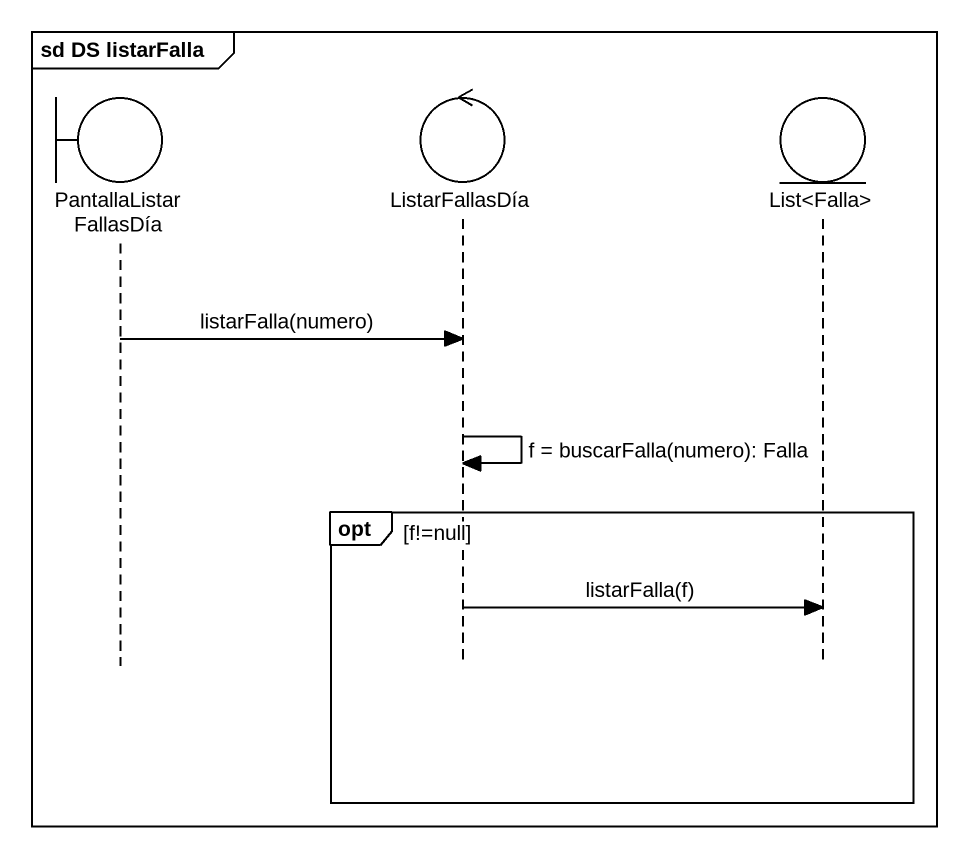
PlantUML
@startuml
mainframe sd DS listarFalla
hide footbox
boundary PantallaListarFallasDía
control ListarFallasDía
entity "List<Falla>" as List_Falla

PantallaListarFallasDía -> ListarFallasDía : listarFalla(numero)
ListarFallasDía -> ListarFallasDía : f = buscarFalla(numero): Falla
opt f!=null
  ListarFallasDía -> List_Falla : listarFalla(f)
end
@enduml
